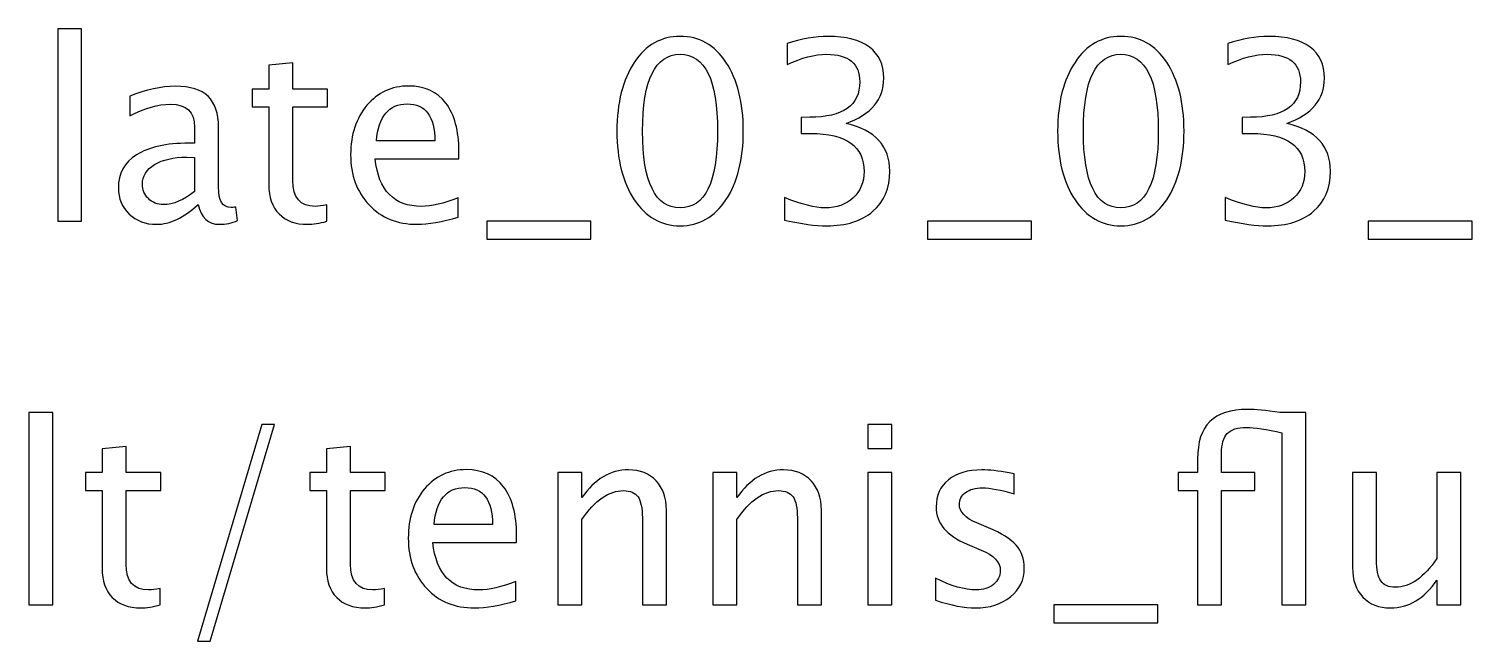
# Model space of a CAD drawing. Header units: centimetres. Extents: x -276 to 74, y -105 to 60.
# Drawn here: x -23.17 to -15.83, y 41.03 to 44.15 of the extents above; entities that cross this region are included whole.
import ezdxf

# ---------------------------------------------------------------- set-up
doc = ezdxf.new("R2010")
doc.units = ezdxf.units.CM
doc.header["$MEASUREMENT"] = 0
doc.layers.add('Layer 1', color=7, linetype='Continuous')

msp = doc.modelspace()

# ---------------------------------------------------------------- linework, layer by layer
at = {"layer": 'Layer 1'}
for points, knots in [([(-23.02028, 43.17044), (-23.02028, 43.17044), (-23.02028, 44.14961), (-23.02028, 44.14961), (-23.02028, 44.14961), (-23.02028, 44.14961), (-22.89836, 44.14961), (-22.89836, 44.14961), (-22.89836, 44.14961), (-22.89836, 44.14961), (-22.89836, 43.17044), (-22.89836, 43.17044), (-22.89836, 43.17044), (-22.89836, 43.17044), (-23.02028, 43.17044), (-23.02028, 43.17044)], [0, 0, 0, 0, 0.2, 0.2, 0.2, 0.2, 0.4, 0.4, 0.4, 0.4, 0.6, 0.6, 0.6, 0.6, 1, 1, 1, 1]), ([(-19.85502, 43.14758), (-19.95133, 43.14758), (-20.02901, 43.19182), (-20.08785, 43.28008), (-20.08785, 43.28008), (-20.14691, 43.36835), (-20.17633, 43.48477), (-20.17633, 43.62955), (-20.17633, 43.62955), (-20.17633, 43.77433), (-20.14691, 43.89074), (-20.08785, 43.97901), (-20.08785, 43.97901), (-20.02901, 44.06727), (-19.95133, 44.11151), (-19.85502, 44.11151), (-19.85502, 44.11151), (-19.75829, 44.11151), (-19.68061, 44.06748), (-19.62176, 43.97943), (-19.62176, 43.97943), (-19.56313, 43.89138), (-19.53371, 43.77475), (-19.53371, 43.62955), (-19.53371, 43.62955), (-19.53371, 43.48477), (-19.56313, 43.36835), (-19.62176, 43.28008), (-19.62176, 43.28008), (-19.68061, 43.19182), (-19.75829, 43.14758), (-19.85502, 43.14758)], [0, 0, 0, 0, 0.1111111, 0.1111111, 0.1111111, 0.1111111, 0.2222222, 0.2222222, 0.2222222, 0.2222222, 0.3333333, 0.3333333, 0.3333333, 0.3333333, 0.4444444, 0.4444444, 0.4444444, 0.4444444, 0.5555556, 0.5555556, 0.5555556, 0.5555556, 0.6666667, 0.6666667, 0.6666667, 0.6666667, 0.7777778, 0.7777778, 0.7777778, 0.7777778, 1, 1, 1, 1]), ([(-19.32374, 43.17679), (-19.32374, 43.17679), (-19.32374, 43.29109), (-19.32374, 43.29109), (-19.32374, 43.29109), (-19.23653, 43.25638), (-19.16816, 43.23902), (-19.118, 43.23902), (-19.118, 43.23902), (-19.05894, 43.23902), (-19.01132, 43.25595), (-18.9747, 43.29003), (-18.9747, 43.29003), (-18.93808, 43.32411), (-18.91988, 43.36856), (-18.91988, 43.42317), (-18.91988, 43.42317), (-18.91988, 43.55271), (-19.01005, 43.61748), (-19.19039, 43.61748), (-19.19039, 43.61748), (-19.19039, 43.61748), (-19.23865, 43.61748), (-19.23865, 43.61748), (-19.23865, 43.61748), (-19.23865, 43.61748), (-19.23865, 43.6994), (-19.23865, 43.6994), (-19.23865, 43.6994), (-19.23865, 43.6994), (-19.19589, 43.70003), (-19.19589, 43.70003), (-19.19589, 43.70003), (-19.02635, 43.70003), (-18.94147, 43.75972), (-18.94147, 43.87931), (-18.94147, 43.87931), (-18.94147, 43.97308), (-18.99777, 44.02007), (-19.11017, 44.02007), (-19.11017, 44.02007), (-19.17049, 44.02007), (-19.23738, 44.00271), (-19.31104, 43.968), (-19.31104, 43.968), (-19.31104, 43.968), (-19.31104, 44.07468), (-19.31104, 44.07468), (-19.31104, 44.07468), (-19.23886, 44.09923), (-19.16922, 44.11151), (-19.10234, 44.11151), (-19.10234, 44.11151), (-19.01132, 44.11151), (-18.94126, 44.09331), (-18.89257, 44.0569), (-18.89257, 44.0569), (-18.84389, 44.02071), (-18.81955, 43.968), (-18.81955, 43.899), (-18.81955, 43.899), (-18.81955, 43.79126), (-18.88326, 43.71442), (-19.0109, 43.6687), (-19.0109, 43.6687), (-18.86294, 43.6342), (-18.78907, 43.55313), (-18.78907, 43.42508), (-18.78907, 43.42508), (-18.78907, 43.33872), (-18.81764, 43.27077), (-18.87458, 43.22145), (-18.87458, 43.22145), (-18.93152, 43.17213), (-19.00984, 43.14758), (-19.10932, 43.14758), (-19.10932, 43.14758), (-19.16605, 43.14758), (-19.23738, 43.15732), (-19.32374, 43.17679)], [0, 0, 0, 0, 0.047619, 0.047619, 0.047619, 0.047619, 0.0952381, 0.0952381, 0.0952381, 0.0952381, 0.1428571, 0.1428571, 0.1428571, 0.1428571, 0.1904762, 0.1904762, 0.1904762, 0.1904762, 0.2380952, 0.2380952, 0.2380952, 0.2380952, 0.2857143, 0.2857143, 0.2857143, 0.2857143, 0.3333333, 0.3333333, 0.3333333, 0.3333333, 0.3809524, 0.3809524, 0.3809524, 0.3809524, 0.4285714, 0.4285714, 0.4285714, 0.4285714, 0.4761905, 0.4761905, 0.4761905, 0.4761905, 0.5238095, 0.5238095, 0.5238095, 0.5238095, 0.5714286, 0.5714286, 0.5714286, 0.5714286, 0.6190476, 0.6190476, 0.6190476, 0.6190476, 0.6666667, 0.6666667, 0.6666667, 0.6666667, 0.7142857, 0.7142857, 0.7142857, 0.7142857, 0.7619048, 0.7619048, 0.7619048, 0.7619048, 0.8095238, 0.8095238, 0.8095238, 0.8095238, 0.8571429, 0.8571429, 0.8571429, 0.8571429, 0.9047619, 0.9047619, 0.9047619, 0.9047619, 1, 1, 1, 1]), ([(-17.6139, 43.14758), (-17.71021, 43.14758), (-17.78789, 43.19182), (-17.84673, 43.28008), (-17.84673, 43.28008), (-17.90579, 43.36835), (-17.93521, 43.48477), (-17.93521, 43.62955), (-17.93521, 43.62955), (-17.93521, 43.77433), (-17.90579, 43.89074), (-17.84673, 43.97901), (-17.84673, 43.97901), (-17.78789, 44.06727), (-17.71021, 44.11151), (-17.6139, 44.11151), (-17.6139, 44.11151), (-17.51717, 44.11151), (-17.43949, 44.06748), (-17.38064, 43.97943), (-17.38064, 43.97943), (-17.32201, 43.89138), (-17.29259, 43.77475), (-17.29259, 43.62955), (-17.29259, 43.62955), (-17.29259, 43.48477), (-17.32201, 43.36835), (-17.38064, 43.28008), (-17.38064, 43.28008), (-17.43949, 43.19182), (-17.51717, 43.14758), (-17.6139, 43.14758)], [0, 0, 0, 0, 0.1111111, 0.1111111, 0.1111111, 0.1111111, 0.2222222, 0.2222222, 0.2222222, 0.2222222, 0.3333333, 0.3333333, 0.3333333, 0.3333333, 0.4444444, 0.4444444, 0.4444444, 0.4444444, 0.5555556, 0.5555556, 0.5555556, 0.5555556, 0.6666667, 0.6666667, 0.6666667, 0.6666667, 0.7777778, 0.7777778, 0.7777778, 0.7777778, 1, 1, 1, 1]), ([(-17.08262, 43.17679), (-17.08262, 43.17679), (-17.08262, 43.29109), (-17.08262, 43.29109), (-17.08262, 43.29109), (-16.99541, 43.25638), (-16.92704, 43.23902), (-16.87688, 43.23902), (-16.87688, 43.23902), (-16.81782, 43.23902), (-16.7702, 43.25595), (-16.73358, 43.29003), (-16.73358, 43.29003), (-16.69696, 43.32411), (-16.67876, 43.36856), (-16.67876, 43.42317), (-16.67876, 43.42317), (-16.67876, 43.55271), (-16.76893, 43.61748), (-16.94927, 43.61748), (-16.94927, 43.61748), (-16.94927, 43.61748), (-16.99753, 43.61748), (-16.99753, 43.61748), (-16.99753, 43.61748), (-16.99753, 43.61748), (-16.99753, 43.6994), (-16.99753, 43.6994), (-16.99753, 43.6994), (-16.99753, 43.6994), (-16.95477, 43.70003), (-16.95477, 43.70003), (-16.95477, 43.70003), (-16.78523, 43.70003), (-16.70035, 43.75972), (-16.70035, 43.87931), (-16.70035, 43.87931), (-16.70035, 43.97308), (-16.75665, 44.02007), (-16.86905, 44.02007), (-16.86905, 44.02007), (-16.92937, 44.02007), (-16.99626, 44.00271), (-17.06992, 43.968), (-17.06992, 43.968), (-17.06992, 43.968), (-17.06992, 44.07468), (-17.06992, 44.07468), (-17.06992, 44.07468), (-16.99774, 44.09923), (-16.9281, 44.11151), (-16.86122, 44.11151), (-16.86122, 44.11151), (-16.7702, 44.11151), (-16.70014, 44.09331), (-16.65145, 44.0569), (-16.65145, 44.0569), (-16.60277, 44.02071), (-16.57843, 43.968), (-16.57843, 43.899), (-16.57843, 43.899), (-16.57843, 43.79126), (-16.64214, 43.71442), (-16.76978, 43.6687), (-16.76978, 43.6687), (-16.62182, 43.6342), (-16.54795, 43.55313), (-16.54795, 43.42508), (-16.54795, 43.42508), (-16.54795, 43.33872), (-16.57652, 43.27077), (-16.63346, 43.22145), (-16.63346, 43.22145), (-16.6904, 43.17213), (-16.76872, 43.14758), (-16.8682, 43.14758), (-16.8682, 43.14758), (-16.92493, 43.14758), (-16.99626, 43.15732), (-17.08262, 43.17679)], [0, 0, 0, 0, 0.047619, 0.047619, 0.047619, 0.047619, 0.0952381, 0.0952381, 0.0952381, 0.0952381, 0.1428571, 0.1428571, 0.1428571, 0.1428571, 0.1904762, 0.1904762, 0.1904762, 0.1904762, 0.2380952, 0.2380952, 0.2380952, 0.2380952, 0.2857143, 0.2857143, 0.2857143, 0.2857143, 0.3333333, 0.3333333, 0.3333333, 0.3333333, 0.3809524, 0.3809524, 0.3809524, 0.3809524, 0.4285714, 0.4285714, 0.4285714, 0.4285714, 0.4761905, 0.4761905, 0.4761905, 0.4761905, 0.5238095, 0.5238095, 0.5238095, 0.5238095, 0.5714286, 0.5714286, 0.5714286, 0.5714286, 0.6190476, 0.6190476, 0.6190476, 0.6190476, 0.6666667, 0.6666667, 0.6666667, 0.6666667, 0.7142857, 0.7142857, 0.7142857, 0.7142857, 0.7619048, 0.7619048, 0.7619048, 0.7619048, 0.8095238, 0.8095238, 0.8095238, 0.8095238, 0.8571429, 0.8571429, 0.8571429, 0.8571429, 0.9047619, 0.9047619, 0.9047619, 0.9047619, 1, 1, 1, 1]), ([(-21.65101, 43.17065), (-21.68869, 43.16028), (-21.72149, 43.1552), (-21.74922, 43.1552), (-21.74922, 43.1552), (-21.81145, 43.1552), (-21.85992, 43.17298), (-21.89464, 43.20854), (-21.89464, 43.20854), (-21.92956, 43.2441), (-21.94692, 43.29342), (-21.94692, 43.35671), (-21.94692, 43.35671), (-21.94692, 43.35671), (-21.94692, 43.7521), (-21.94692, 43.7521), (-21.94692, 43.7521), (-21.94692, 43.7521), (-22.03116, 43.7521), (-22.03116, 43.7521), (-22.03116, 43.7521), (-22.03116, 43.7521), (-22.03116, 43.84354), (-22.03116, 43.84354), (-22.03116, 43.84354), (-22.03116, 43.84354), (-21.94692, 43.84354), (-21.94692, 43.84354), (-21.94692, 43.84354), (-21.94692, 43.84354), (-21.94692, 43.96525), (-21.94692, 43.96525), (-21.94692, 43.96525), (-21.94692, 43.96525), (-21.825, 43.97689), (-21.825, 43.97689), (-21.825, 43.97689), (-21.825, 43.97689), (-21.825, 43.84354), (-21.825, 43.84354), (-21.825, 43.84354), (-21.825, 43.84354), (-21.64847, 43.84354), (-21.64847, 43.84354), (-21.64847, 43.84354), (-21.64847, 43.84354), (-21.64847, 43.7521), (-21.64847, 43.7521), (-21.64847, 43.7521), (-21.64847, 43.7521), (-21.825, 43.7521), (-21.825, 43.7521), (-21.825, 43.7521), (-21.825, 43.7521), (-21.825, 43.37872), (-21.825, 43.37872), (-21.825, 43.37872), (-21.825, 43.29067), (-21.78669, 43.24664), (-21.71028, 43.24664), (-21.71028, 43.24664), (-21.69398, 43.24664), (-21.67429, 43.24939), (-21.65101, 43.25468), (-21.65101, 43.25468), (-21.65101, 43.25468), (-21.65101, 43.17065), (-21.65101, 43.17065)], [0, 0, 0, 0, 0.0555556, 0.0555556, 0.0555556, 0.0555556, 0.1111111, 0.1111111, 0.1111111, 0.1111111, 0.1666667, 0.1666667, 0.1666667, 0.1666667, 0.2222222, 0.2222222, 0.2222222, 0.2222222, 0.2777778, 0.2777778, 0.2777778, 0.2777778, 0.3333333, 0.3333333, 0.3333333, 0.3333333, 0.3888889, 0.3888889, 0.3888889, 0.3888889, 0.4444444, 0.4444444, 0.4444444, 0.4444444, 0.5, 0.5, 0.5, 0.5, 0.5555556, 0.5555556, 0.5555556, 0.5555556, 0.6111111, 0.6111111, 0.6111111, 0.6111111, 0.6666667, 0.6666667, 0.6666667, 0.6666667, 0.7222222, 0.7222222, 0.7222222, 0.7222222, 0.7777778, 0.7777778, 0.7777778, 0.7777778, 0.8333333, 0.8333333, 0.8333333, 0.8333333, 0.8888889, 0.8888889, 0.8888889, 0.8888889, 1, 1, 1, 1]), ([(-19.85523, 43.23902), (-19.72802, 43.23902), (-19.66452, 43.3692), (-19.66452, 43.62955), (-19.66452, 43.62955), (-19.66452, 43.8899), (-19.72802, 44.02007), (-19.85523, 44.02007), (-19.85523, 44.02007), (-19.98202, 44.02007), (-20.04552, 43.8899), (-20.04552, 43.62955), (-20.04552, 43.62955), (-20.04552, 43.3692), (-19.98202, 43.23902), (-19.85523, 43.23902)], [0, 0, 0, 0, 0.2, 0.2, 0.2, 0.2, 0.4, 0.4, 0.4, 0.4, 0.6, 0.6, 0.6, 0.6, 1, 1, 1, 1]), ([(-17.61411, 43.23902), (-17.4869, 43.23902), (-17.4234, 43.3692), (-17.4234, 43.62955), (-17.4234, 43.62955), (-17.4234, 43.8899), (-17.4869, 44.02007), (-17.61411, 44.02007), (-17.61411, 44.02007), (-17.7409, 44.02007), (-17.8044, 43.8899), (-17.8044, 43.62955), (-17.8044, 43.62955), (-17.8044, 43.3692), (-17.7409, 43.23902), (-17.61411, 43.23902)], [0, 0, 0, 0, 0.2, 0.2, 0.2, 0.2, 0.4, 0.4, 0.4, 0.4, 0.6, 0.6, 0.6, 0.6, 1, 1, 1, 1]), ([(-22.30633, 43.25617), (-22.37956, 43.18886), (-22.45005, 43.1552), (-22.51778, 43.1552), (-22.51778, 43.1552), (-22.57345, 43.1552), (-22.61981, 43.17256), (-22.65642, 43.20748), (-22.65642, 43.20748), (-22.69325, 43.24241), (-22.71167, 43.28643), (-22.71167, 43.33956), (-22.71167, 43.33956), (-22.71167, 43.41301), (-22.68077, 43.46953), (-22.61896, 43.5089), (-22.61896, 43.5089), (-22.55715, 43.54827), (-22.46846, 43.56795), (-22.35289, 43.56795), (-22.35289, 43.56795), (-22.35289, 43.56795), (-22.32432, 43.56795), (-22.32432, 43.56795), (-22.32432, 43.56795), (-22.32432, 43.56795), (-22.32432, 43.64902), (-22.32432, 43.64902), (-22.32432, 43.64902), (-22.32432, 43.72712), (-22.36496, 43.76607), (-22.44645, 43.76607), (-22.44645, 43.76607), (-22.50953, 43.76607), (-22.57853, 43.74617), (-22.65325, 43.70638), (-22.65325, 43.70638), (-22.65325, 43.70638), (-22.65325, 43.80671), (-22.65325, 43.80671), (-22.65325, 43.80671), (-22.57112, 43.84058), (-22.49365, 43.85751), (-22.42105, 43.85751), (-22.42105, 43.85751), (-22.34633, 43.85751), (-22.29109, 43.84058), (-22.25574, 43.8065), (-22.25574, 43.8065), (-22.22018, 43.77242), (-22.2024, 43.71993), (-22.2024, 43.64902), (-22.2024, 43.64902), (-22.2024, 43.64902), (-22.2024, 43.34485), (-22.2024, 43.34485), (-22.2024, 43.34485), (-22.2024, 43.27522), (-22.18102, 43.24029), (-22.13805, 43.24029), (-22.13805, 43.24029), (-22.13276, 43.24029), (-22.12493, 43.24114), (-22.11456, 43.24283), (-22.11456, 43.24283), (-22.11456, 43.24283), (-22.10588, 43.1751), (-22.10588, 43.1751), (-22.10588, 43.1751), (-22.13361, 43.16176), (-22.16409, 43.1552), (-22.19753, 43.1552), (-22.19753, 43.1552), (-22.25447, 43.1552), (-22.29066, 43.18886), (-22.30633, 43.25617)], [0, 0, 0, 0, 0.05, 0.05, 0.05, 0.05, 0.1, 0.1, 0.1, 0.1, 0.15, 0.15, 0.15, 0.15, 0.2, 0.2, 0.2, 0.2, 0.25, 0.25, 0.25, 0.25, 0.3, 0.3, 0.3, 0.3, 0.35, 0.35, 0.35, 0.35, 0.4, 0.4, 0.4, 0.4, 0.45, 0.45, 0.45, 0.45, 0.5, 0.5, 0.5, 0.5, 0.55, 0.55, 0.55, 0.55, 0.6, 0.6, 0.6, 0.6, 0.65, 0.65, 0.65, 0.65, 0.7, 0.7, 0.7, 0.7, 0.75, 0.75, 0.75, 0.75, 0.8, 0.8, 0.8, 0.8, 0.85, 0.85, 0.85, 0.85, 0.9, 0.9, 0.9, 0.9, 1, 1, 1, 1]), ([(-20.98299, 43.19203), (-21.0649, 43.16748), (-21.13497, 43.1552), (-21.19339, 43.1552), (-21.19339, 43.1552), (-21.29308, 43.1552), (-21.37415, 43.18822), (-21.43659, 43.25405), (-21.43659, 43.25405), (-21.49903, 43.31988), (-21.53036, 43.40518), (-21.53036, 43.51017), (-21.53036, 43.51017), (-21.53036, 43.61198), (-21.50284, 43.69559), (-21.4476, 43.76099), (-21.4476, 43.76099), (-21.39235, 43.82618), (-21.32166, 43.85878), (-21.23551, 43.85878), (-21.23551, 43.85878), (-21.15402, 43.85878), (-21.09094, 43.82978), (-21.04649, 43.77179), (-21.04649, 43.77179), (-21.00204, 43.71379), (-20.97981, 43.63166), (-20.97981, 43.52519), (-20.97981, 43.52519), (-20.97981, 43.52519), (-20.98045, 43.48794), (-20.98045, 43.48794), (-20.98045, 43.48794), (-20.98045, 43.48794), (-21.4059, 43.48794), (-21.4059, 43.48794), (-21.4059, 43.48794), (-21.38812, 43.32707), (-21.30959, 43.24664), (-21.17053, 43.24664), (-21.17053, 43.24664), (-21.11951, 43.24664), (-21.05707, 43.26103), (-20.98299, 43.28982), (-20.98299, 43.28982), (-20.98299, 43.28982), (-20.98299, 43.19203), (-20.98299, 43.19203)], [0, 0, 0, 0, 0.0769231, 0.0769231, 0.0769231, 0.0769231, 0.1538462, 0.1538462, 0.1538462, 0.1538462, 0.2307692, 0.2307692, 0.2307692, 0.2307692, 0.3076923, 0.3076923, 0.3076923, 0.3076923, 0.3846154, 0.3846154, 0.3846154, 0.3846154, 0.4615385, 0.4615385, 0.4615385, 0.4615385, 0.5384615, 0.5384615, 0.5384615, 0.5384615, 0.6153846, 0.6153846, 0.6153846, 0.6153846, 0.6923077, 0.6923077, 0.6923077, 0.6923077, 0.7692308, 0.7692308, 0.7692308, 0.7692308, 0.8461538, 0.8461538, 0.8461538, 0.8461538, 1, 1, 1, 1]), ([(-21.39955, 43.57938), (-21.39955, 43.57938), (-21.10237, 43.57938), (-21.10237, 43.57938), (-21.10237, 43.57938), (-21.10237, 43.70469), (-21.14915, 43.76734), (-21.24249, 43.76734), (-21.24249, 43.76734), (-21.33647, 43.76734), (-21.38875, 43.70469), (-21.39955, 43.57938)], [0, 0, 0, 0, 0.25, 0.25, 0.25, 0.25, 0.5, 0.5, 0.5, 0.5, 1, 1, 1, 1]), ([(-22.32432, 43.32263), (-22.32432, 43.32263), (-22.32432, 43.49556), (-22.32432, 43.49556), (-22.32432, 43.49556), (-22.32432, 43.49556), (-22.36348, 43.49683), (-22.36348, 43.49683), (-22.36348, 43.49683), (-22.43121, 43.49683), (-22.48582, 43.48434), (-22.52752, 43.45937), (-22.52752, 43.45937), (-22.56901, 43.43418), (-22.58975, 43.40095), (-22.58975, 43.35946), (-22.58975, 43.35946), (-22.58975, 43.33046), (-22.57938, 43.30591), (-22.55885, 43.2858), (-22.55885, 43.2858), (-22.5381, 43.26569), (-22.51291, 43.25553), (-22.48307, 43.25553), (-22.48307, 43.25553), (-22.43227, 43.25553), (-22.37935, 43.27797), (-22.32432, 43.32263)], [0, 0, 0, 0, 0.125, 0.125, 0.125, 0.125, 0.25, 0.25, 0.25, 0.25, 0.375, 0.375, 0.375, 0.375, 0.5, 0.5, 0.5, 0.5, 0.625, 0.625, 0.625, 0.625, 0.75, 0.75, 0.75, 0.75, 1, 1, 1, 1]), ([(-20.838, 43.079), (-20.838, 43.079), (-20.838, 43.17044), (-20.838, 43.17044), (-20.838, 43.17044), (-20.838, 43.17044), (-20.30968, 43.17044), (-20.30968, 43.17044), (-20.30968, 43.17044), (-20.30968, 43.17044), (-20.30968, 43.079), (-20.30968, 43.079), (-20.30968, 43.079), (-20.30968, 43.079), (-20.838, 43.079), (-20.838, 43.079)], [0, 0, 0, 0, 0.2, 0.2, 0.2, 0.2, 0.4, 0.4, 0.4, 0.4, 0.6, 0.6, 0.6, 0.6, 1, 1, 1, 1]), ([(-18.59688, 43.079), (-18.59688, 43.079), (-18.59688, 43.17044), (-18.59688, 43.17044), (-18.59688, 43.17044), (-18.59688, 43.17044), (-18.06856, 43.17044), (-18.06856, 43.17044), (-18.06856, 43.17044), (-18.06856, 43.17044), (-18.06856, 43.079), (-18.06856, 43.079), (-18.06856, 43.079), (-18.06856, 43.079), (-18.59688, 43.079), (-18.59688, 43.079)], [0, 0, 0, 0, 0.2, 0.2, 0.2, 0.2, 0.4, 0.4, 0.4, 0.4, 0.6, 0.6, 0.6, 0.6, 1, 1, 1, 1]), ([(-16.35576, 43.079), (-16.35576, 43.079), (-16.35576, 43.17044), (-16.35576, 43.17044), (-16.35576, 43.17044), (-16.35576, 43.17044), (-15.82744, 43.17044), (-15.82744, 43.17044), (-15.82744, 43.17044), (-15.82744, 43.17044), (-15.82744, 43.079), (-15.82744, 43.079), (-15.82744, 43.079), (-15.82744, 43.079), (-16.35576, 43.079), (-16.35576, 43.079)], [0, 0, 0, 0, 0.2, 0.2, 0.2, 0.2, 0.4, 0.4, 0.4, 0.4, 0.6, 0.6, 0.6, 0.6, 1, 1, 1, 1]), ([(-17.22359, 41.21887), (-17.22359, 41.21887), (-17.22359, 41.80053), (-17.22359, 41.80053), (-17.22359, 41.80053), (-17.22359, 41.80053), (-17.32286, 41.80053), (-17.32286, 41.80053), (-17.32286, 41.80053), (-17.32286, 41.80053), (-17.32286, 41.89197), (-17.32286, 41.89197), (-17.32286, 41.89197), (-17.32286, 41.89197), (-17.22359, 41.89197), (-17.22359, 41.89197), (-17.22359, 41.89197), (-17.22359, 41.89197), (-17.22359, 41.96076), (-17.22359, 41.96076), (-17.22359, 41.96076), (-17.22359, 42.04776), (-17.20285, 42.11147), (-17.16157, 42.15211), (-17.16157, 42.15211), (-17.1203, 42.19296), (-17.05574, 42.21328), (-16.96811, 42.21328), (-16.96811, 42.21328), (-16.93022, 42.21328), (-16.87603, 42.2082), (-16.80576, 42.19804), (-16.80576, 42.19804), (-16.80576, 42.19804), (-16.67241, 42.19804), (-16.67241, 42.19804), (-16.67241, 42.19804), (-16.67241, 42.19804), (-16.67241, 41.21887), (-16.67241, 41.21887), (-16.67241, 41.21887), (-16.67241, 41.21887), (-16.79433, 41.21887), (-16.79433, 41.21887), (-16.79433, 41.21887), (-16.79433, 41.21887), (-16.79433, 42.0939), (-16.79433, 42.0939), (-16.79433, 42.0939), (-16.87328, 42.11253), (-16.93361, 42.12184), (-16.97509, 42.12184), (-16.97509, 42.12184), (-17.02039, 42.12184), (-17.05277, 42.11168), (-17.07246, 42.09136), (-17.07246, 42.09136), (-17.09193, 42.07104), (-17.10167, 42.03717), (-17.10167, 41.98955), (-17.10167, 41.98955), (-17.10167, 41.98955), (-17.10167, 41.89197), (-17.10167, 41.89197), (-17.10167, 41.89197), (-17.10167, 41.89197), (-16.93276, 41.89197), (-16.93276, 41.89197), (-16.93276, 41.89197), (-16.93276, 41.89197), (-16.93276, 41.80053), (-16.93276, 41.80053), (-16.93276, 41.80053), (-16.93276, 41.80053), (-17.10167, 41.80053), (-17.10167, 41.80053), (-17.10167, 41.80053), (-17.10167, 41.80053), (-17.10167, 41.21887), (-17.10167, 41.21887), (-17.10167, 41.21887), (-17.10167, 41.21887), (-17.22359, 41.21887), (-17.22359, 41.21887)], [0, 0, 0, 0, 0.0454545, 0.0454545, 0.0454545, 0.0454545, 0.0909091, 0.0909091, 0.0909091, 0.0909091, 0.1363636, 0.1363636, 0.1363636, 0.1363636, 0.1818182, 0.1818182, 0.1818182, 0.1818182, 0.2272727, 0.2272727, 0.2272727, 0.2272727, 0.2727273, 0.2727273, 0.2727273, 0.2727273, 0.3181818, 0.3181818, 0.3181818, 0.3181818, 0.3636364, 0.3636364, 0.3636364, 0.3636364, 0.4090909, 0.4090909, 0.4090909, 0.4090909, 0.4545455, 0.4545455, 0.4545455, 0.4545455, 0.5, 0.5, 0.5, 0.5, 0.5454545, 0.5454545, 0.5454545, 0.5454545, 0.5909091, 0.5909091, 0.5909091, 0.5909091, 0.6363636, 0.6363636, 0.6363636, 0.6363636, 0.6818182, 0.6818182, 0.6818182, 0.6818182, 0.7272727, 0.7272727, 0.7272727, 0.7272727, 0.7727273, 0.7727273, 0.7727273, 0.7727273, 0.8181818, 0.8181818, 0.8181818, 0.8181818, 0.8636364, 0.8636364, 0.8636364, 0.8636364, 0.9090909, 0.9090909, 0.9090909, 0.9090909, 1, 1, 1, 1]), ([(-23.16677, 41.21887), (-23.16677, 41.21887), (-23.16677, 42.19804), (-23.16677, 42.19804), (-23.16677, 42.19804), (-23.16677, 42.19804), (-23.04485, 42.19804), (-23.04485, 42.19804), (-23.04485, 42.19804), (-23.04485, 42.19804), (-23.04485, 41.21887), (-23.04485, 41.21887), (-23.04485, 41.21887), (-23.04485, 41.21887), (-23.16677, 41.21887), (-23.16677, 41.21887)], [0, 0, 0, 0, 0.2, 0.2, 0.2, 0.2, 0.4, 0.4, 0.4, 0.4, 0.6, 0.6, 0.6, 0.6, 1, 1, 1, 1]), ([(-22.30952, 41.03472), (-22.30952, 41.03472), (-21.98292, 42.13708), (-21.98292, 42.13708), (-21.98292, 42.13708), (-21.98292, 42.13708), (-21.91836, 42.13708), (-21.91836, 42.13708), (-21.91836, 42.13708), (-21.91836, 42.13708), (-22.24496, 41.03472), (-22.24496, 41.03472), (-22.24496, 41.03472), (-22.24496, 41.03472), (-22.30952, 41.03472), (-22.30952, 41.03472)], [0, 0, 0, 0, 0.2, 0.2, 0.2, 0.2, 0.4, 0.4, 0.4, 0.4, 0.6, 0.6, 0.6, 0.6, 1, 1, 1, 1]), ([(-18.89978, 42.01516), (-18.89978, 42.01516), (-18.89978, 42.13708), (-18.89978, 42.13708), (-18.89978, 42.13708), (-18.89978, 42.13708), (-18.77786, 42.13708), (-18.77786, 42.13708), (-18.77786, 42.13708), (-18.77786, 42.13708), (-18.77786, 42.01516), (-18.77786, 42.01516), (-18.77786, 42.01516), (-18.77786, 42.01516), (-18.89978, 42.01516), (-18.89978, 42.01516)], [0, 0, 0, 0, 0.2, 0.2, 0.2, 0.2, 0.4, 0.4, 0.4, 0.4, 0.6, 0.6, 0.6, 0.6, 1, 1, 1, 1]), ([(-22.49875, 41.21908), (-22.53643, 41.20871), (-22.56923, 41.20363), (-22.59696, 41.20363), (-22.59696, 41.20363), (-22.65919, 41.20363), (-22.70766, 41.22141), (-22.74238, 41.25697), (-22.74238, 41.25697), (-22.7773, 41.29253), (-22.79466, 41.34185), (-22.79466, 41.40514), (-22.79466, 41.40514), (-22.79466, 41.40514), (-22.79466, 41.80053), (-22.79466, 41.80053), (-22.79466, 41.80053), (-22.79466, 41.80053), (-22.8789, 41.80053), (-22.8789, 41.80053), (-22.8789, 41.80053), (-22.8789, 41.80053), (-22.8789, 41.89197), (-22.8789, 41.89197), (-22.8789, 41.89197), (-22.8789, 41.89197), (-22.79466, 41.89197), (-22.79466, 41.89197), (-22.79466, 41.89197), (-22.79466, 41.89197), (-22.79466, 42.01368), (-22.79466, 42.01368), (-22.79466, 42.01368), (-22.79466, 42.01368), (-22.67274, 42.02532), (-22.67274, 42.02532), (-22.67274, 42.02532), (-22.67274, 42.02532), (-22.67274, 41.89197), (-22.67274, 41.89197), (-22.67274, 41.89197), (-22.67274, 41.89197), (-22.49621, 41.89197), (-22.49621, 41.89197), (-22.49621, 41.89197), (-22.49621, 41.89197), (-22.49621, 41.80053), (-22.49621, 41.80053), (-22.49621, 41.80053), (-22.49621, 41.80053), (-22.67274, 41.80053), (-22.67274, 41.80053), (-22.67274, 41.80053), (-22.67274, 41.80053), (-22.67274, 41.42715), (-22.67274, 41.42715), (-22.67274, 41.42715), (-22.67274, 41.3391), (-22.63443, 41.29507), (-22.55802, 41.29507), (-22.55802, 41.29507), (-22.54172, 41.29507), (-22.52203, 41.29782), (-22.49875, 41.30311), (-22.49875, 41.30311), (-22.49875, 41.30311), (-22.49875, 41.21908), (-22.49875, 41.21908)], [0, 0, 0, 0, 0.0555556, 0.0555556, 0.0555556, 0.0555556, 0.1111111, 0.1111111, 0.1111111, 0.1111111, 0.1666667, 0.1666667, 0.1666667, 0.1666667, 0.2222222, 0.2222222, 0.2222222, 0.2222222, 0.2777778, 0.2777778, 0.2777778, 0.2777778, 0.3333333, 0.3333333, 0.3333333, 0.3333333, 0.3888889, 0.3888889, 0.3888889, 0.3888889, 0.4444444, 0.4444444, 0.4444444, 0.4444444, 0.5, 0.5, 0.5, 0.5, 0.5555556, 0.5555556, 0.5555556, 0.5555556, 0.6111111, 0.6111111, 0.6111111, 0.6111111, 0.6666667, 0.6666667, 0.6666667, 0.6666667, 0.7222222, 0.7222222, 0.7222222, 0.7222222, 0.7777778, 0.7777778, 0.7777778, 0.7777778, 0.8333333, 0.8333333, 0.8333333, 0.8333333, 0.8888889, 0.8888889, 0.8888889, 0.8888889, 1, 1, 1, 1]), ([(-21.35787, 41.21908), (-21.39555, 41.20871), (-21.42835, 41.20363), (-21.45608, 41.20363), (-21.45608, 41.20363), (-21.51831, 41.20363), (-21.56678, 41.22141), (-21.6015, 41.25697), (-21.6015, 41.25697), (-21.63642, 41.29253), (-21.65378, 41.34185), (-21.65378, 41.40514), (-21.65378, 41.40514), (-21.65378, 41.40514), (-21.65378, 41.80053), (-21.65378, 41.80053), (-21.65378, 41.80053), (-21.65378, 41.80053), (-21.73802, 41.80053), (-21.73802, 41.80053), (-21.73802, 41.80053), (-21.73802, 41.80053), (-21.73802, 41.89197), (-21.73802, 41.89197), (-21.73802, 41.89197), (-21.73802, 41.89197), (-21.65378, 41.89197), (-21.65378, 41.89197), (-21.65378, 41.89197), (-21.65378, 41.89197), (-21.65378, 42.01368), (-21.65378, 42.01368), (-21.65378, 42.01368), (-21.65378, 42.01368), (-21.53186, 42.02532), (-21.53186, 42.02532), (-21.53186, 42.02532), (-21.53186, 42.02532), (-21.53186, 41.89197), (-21.53186, 41.89197), (-21.53186, 41.89197), (-21.53186, 41.89197), (-21.35533, 41.89197), (-21.35533, 41.89197), (-21.35533, 41.89197), (-21.35533, 41.89197), (-21.35533, 41.80053), (-21.35533, 41.80053), (-21.35533, 41.80053), (-21.35533, 41.80053), (-21.53186, 41.80053), (-21.53186, 41.80053), (-21.53186, 41.80053), (-21.53186, 41.80053), (-21.53186, 41.42715), (-21.53186, 41.42715), (-21.53186, 41.42715), (-21.53186, 41.3391), (-21.49355, 41.29507), (-21.41714, 41.29507), (-21.41714, 41.29507), (-21.40084, 41.29507), (-21.38115, 41.29782), (-21.35787, 41.30311), (-21.35787, 41.30311), (-21.35787, 41.30311), (-21.35787, 41.21908), (-21.35787, 41.21908)], [0, 0, 0, 0, 0.0555556, 0.0555556, 0.0555556, 0.0555556, 0.1111111, 0.1111111, 0.1111111, 0.1111111, 0.1666667, 0.1666667, 0.1666667, 0.1666667, 0.2222222, 0.2222222, 0.2222222, 0.2222222, 0.2777778, 0.2777778, 0.2777778, 0.2777778, 0.3333333, 0.3333333, 0.3333333, 0.3333333, 0.3888889, 0.3888889, 0.3888889, 0.3888889, 0.4444444, 0.4444444, 0.4444444, 0.4444444, 0.5, 0.5, 0.5, 0.5, 0.5555556, 0.5555556, 0.5555556, 0.5555556, 0.6111111, 0.6111111, 0.6111111, 0.6111111, 0.6666667, 0.6666667, 0.6666667, 0.6666667, 0.7222222, 0.7222222, 0.7222222, 0.7222222, 0.7777778, 0.7777778, 0.7777778, 0.7777778, 0.8333333, 0.8333333, 0.8333333, 0.8333333, 0.8888889, 0.8888889, 0.8888889, 0.8888889, 1, 1, 1, 1]), ([(-20.68985, 41.24046), (-20.77176, 41.21591), (-20.84183, 41.20363), (-20.90025, 41.20363), (-20.90025, 41.20363), (-20.99994, 41.20363), (-21.08101, 41.23665), (-21.14345, 41.30248), (-21.14345, 41.30248), (-21.20589, 41.36831), (-21.23722, 41.45361), (-21.23722, 41.5586), (-21.23722, 41.5586), (-21.23722, 41.66041), (-21.2097, 41.74402), (-21.15446, 41.80942), (-21.15446, 41.80942), (-21.09921, 41.87461), (-21.02852, 41.90721), (-20.94237, 41.90721), (-20.94237, 41.90721), (-20.86088, 41.90721), (-20.7978, 41.87821), (-20.75335, 41.82022), (-20.75335, 41.82022), (-20.7089, 41.76222), (-20.68667, 41.68009), (-20.68667, 41.57362), (-20.68667, 41.57362), (-20.68667, 41.57362), (-20.68731, 41.53637), (-20.68731, 41.53637), (-20.68731, 41.53637), (-20.68731, 41.53637), (-21.11276, 41.53637), (-21.11276, 41.53637), (-21.11276, 41.53637), (-21.09498, 41.3755), (-21.01645, 41.29507), (-20.87739, 41.29507), (-20.87739, 41.29507), (-20.82637, 41.29507), (-20.76393, 41.30946), (-20.68985, 41.33825), (-20.68985, 41.33825), (-20.68985, 41.33825), (-20.68985, 41.24046), (-20.68985, 41.24046)], [0, 0, 0, 0, 0.0769231, 0.0769231, 0.0769231, 0.0769231, 0.1538462, 0.1538462, 0.1538462, 0.1538462, 0.2307692, 0.2307692, 0.2307692, 0.2307692, 0.3076923, 0.3076923, 0.3076923, 0.3076923, 0.3846154, 0.3846154, 0.3846154, 0.3846154, 0.4615385, 0.4615385, 0.4615385, 0.4615385, 0.5384615, 0.5384615, 0.5384615, 0.5384615, 0.6153846, 0.6153846, 0.6153846, 0.6153846, 0.6923077, 0.6923077, 0.6923077, 0.6923077, 0.7692308, 0.7692308, 0.7692308, 0.7692308, 0.8461538, 0.8461538, 0.8461538, 0.8461538, 1, 1, 1, 1]), ([(-20.47628, 41.21887), (-20.47628, 41.21887), (-20.47628, 41.89197), (-20.47628, 41.89197), (-20.47628, 41.89197), (-20.47628, 41.89197), (-20.35436, 41.89197), (-20.35436, 41.89197), (-20.35436, 41.89197), (-20.35436, 41.89197), (-20.35436, 41.76476), (-20.35436, 41.76476), (-20.35436, 41.76476), (-20.2898, 41.85895), (-20.21064, 41.90594), (-20.11708, 41.90594), (-20.11708, 41.90594), (-20.05824, 41.90594), (-20.01146, 41.88753), (-19.97696, 41.85048), (-19.97696, 41.85048), (-19.94246, 41.81365), (-19.9251, 41.76391), (-19.9251, 41.70168), (-19.9251, 41.70168), (-19.9251, 41.70168), (-19.9251, 41.21887), (-19.9251, 41.21887), (-19.9251, 41.21887), (-19.9251, 41.21887), (-20.04702, 41.21887), (-20.04702, 41.21887), (-20.04702, 41.21887), (-20.04702, 41.21887), (-20.04702, 41.66189), (-20.04702, 41.66189), (-20.04702, 41.66189), (-20.04702, 41.71184), (-20.05443, 41.7474), (-20.06903, 41.76857), (-20.06903, 41.76857), (-20.08385, 41.78995), (-20.10819, 41.80053), (-20.14227, 41.80053), (-20.14227, 41.80053), (-20.2172, 41.80053), (-20.2879, 41.75164), (-20.35436, 41.65385), (-20.35436, 41.65385), (-20.35436, 41.65385), (-20.35436, 41.21887), (-20.35436, 41.21887), (-20.35436, 41.21887), (-20.35436, 41.21887), (-20.47628, 41.21887), (-20.47628, 41.21887)], [0, 0, 0, 0, 0.0666667, 0.0666667, 0.0666667, 0.0666667, 0.1333333, 0.1333333, 0.1333333, 0.1333333, 0.2, 0.2, 0.2, 0.2, 0.2666667, 0.2666667, 0.2666667, 0.2666667, 0.3333333, 0.3333333, 0.3333333, 0.3333333, 0.4, 0.4, 0.4, 0.4, 0.4666667, 0.4666667, 0.4666667, 0.4666667, 0.5333333, 0.5333333, 0.5333333, 0.5333333, 0.6, 0.6, 0.6, 0.6, 0.6666667, 0.6666667, 0.6666667, 0.6666667, 0.7333333, 0.7333333, 0.7333333, 0.7333333, 0.8, 0.8, 0.8, 0.8, 0.8666667, 0.8666667, 0.8666667, 0.8666667, 1, 1, 1, 1]), ([(-19.68803, 41.21887), (-19.68803, 41.21887), (-19.68803, 41.89197), (-19.68803, 41.89197), (-19.68803, 41.89197), (-19.68803, 41.89197), (-19.56611, 41.89197), (-19.56611, 41.89197), (-19.56611, 41.89197), (-19.56611, 41.89197), (-19.56611, 41.76476), (-19.56611, 41.76476), (-19.56611, 41.76476), (-19.50155, 41.85895), (-19.42239, 41.90594), (-19.32883, 41.90594), (-19.32883, 41.90594), (-19.26999, 41.90594), (-19.22321, 41.88753), (-19.18871, 41.85048), (-19.18871, 41.85048), (-19.15421, 41.81365), (-19.13685, 41.76391), (-19.13685, 41.70168), (-19.13685, 41.70168), (-19.13685, 41.70168), (-19.13685, 41.21887), (-19.13685, 41.21887), (-19.13685, 41.21887), (-19.13685, 41.21887), (-19.25877, 41.21887), (-19.25877, 41.21887), (-19.25877, 41.21887), (-19.25877, 41.21887), (-19.25877, 41.66189), (-19.25877, 41.66189), (-19.25877, 41.66189), (-19.25877, 41.71184), (-19.26618, 41.7474), (-19.28078, 41.76857), (-19.28078, 41.76857), (-19.2956, 41.78995), (-19.31994, 41.80053), (-19.35402, 41.80053), (-19.35402, 41.80053), (-19.42895, 41.80053), (-19.49965, 41.75164), (-19.56611, 41.65385), (-19.56611, 41.65385), (-19.56611, 41.65385), (-19.56611, 41.21887), (-19.56611, 41.21887), (-19.56611, 41.21887), (-19.56611, 41.21887), (-19.68803, 41.21887), (-19.68803, 41.21887)], [0, 0, 0, 0, 0.0666667, 0.0666667, 0.0666667, 0.0666667, 0.1333333, 0.1333333, 0.1333333, 0.1333333, 0.2, 0.2, 0.2, 0.2, 0.2666667, 0.2666667, 0.2666667, 0.2666667, 0.3333333, 0.3333333, 0.3333333, 0.3333333, 0.4, 0.4, 0.4, 0.4, 0.4666667, 0.4666667, 0.4666667, 0.4666667, 0.5333333, 0.5333333, 0.5333333, 0.5333333, 0.6, 0.6, 0.6, 0.6, 0.6666667, 0.6666667, 0.6666667, 0.6666667, 0.7333333, 0.7333333, 0.7333333, 0.7333333, 0.8, 0.8, 0.8, 0.8, 0.8666667, 0.8666667, 0.8666667, 0.8666667, 1, 1, 1, 1]), ([(-18.89978, 41.21887), (-18.89978, 41.21887), (-18.89978, 41.89197), (-18.89978, 41.89197), (-18.89978, 41.89197), (-18.89978, 41.89197), (-18.77786, 41.89197), (-18.77786, 41.89197), (-18.77786, 41.89197), (-18.77786, 41.89197), (-18.77786, 41.21887), (-18.77786, 41.21887), (-18.77786, 41.21887), (-18.77786, 41.21887), (-18.89978, 41.21887), (-18.89978, 41.21887)], [0, 0, 0, 0, 0.2, 0.2, 0.2, 0.2, 0.4, 0.4, 0.4, 0.4, 0.6, 0.6, 0.6, 0.6, 1, 1, 1, 1]), ([(-18.55688, 41.243), (-18.55688, 41.243), (-18.55688, 41.35476), (-18.55688, 41.35476), (-18.55688, 41.35476), (-18.47708, 41.31497), (-18.40787, 41.29507), (-18.34881, 41.29507), (-18.34881, 41.29507), (-18.31367, 41.29507), (-18.28446, 41.3046), (-18.26139, 41.32365), (-18.26139, 41.32365), (-18.23832, 41.34248), (-18.22668, 41.36619), (-18.22668, 41.39477), (-18.22668, 41.39477), (-18.22668, 41.43646), (-18.25906, 41.47097), (-18.32383, 41.49827), (-18.32383, 41.49827), (-18.32383, 41.49827), (-18.39517, 41.52854), (-18.39517, 41.52854), (-18.39517, 41.52854), (-18.50036, 41.57214), (-18.55307, 41.63522), (-18.55307, 41.71713), (-18.55307, 41.71713), (-18.55307, 41.77577), (-18.53233, 41.82191), (-18.49084, 41.85556), (-18.49084, 41.85556), (-18.44935, 41.88922), (-18.39241, 41.90594), (-18.32024, 41.90594), (-18.32024, 41.90594), (-18.28277, 41.90594), (-18.2362, 41.90086), (-18.18096, 41.89049), (-18.18096, 41.89049), (-18.18096, 41.89049), (-18.15556, 41.88562), (-18.15556, 41.88562), (-18.15556, 41.88562), (-18.15556, 41.88562), (-18.15556, 41.78402), (-18.15556, 41.78402), (-18.15556, 41.78402), (-18.2235, 41.80434), (-18.27769, 41.8145), (-18.31812, 41.8145), (-18.31812, 41.8145), (-18.35368, 41.8145), (-18.38183, 41.80667), (-18.40321, 41.79122), (-18.40321, 41.79122), (-18.42438, 41.77577), (-18.43496, 41.75502), (-18.43496, 41.72899), (-18.43496, 41.72899), (-18.43496, 41.69237), (-18.40533, 41.66125), (-18.34585, 41.63607), (-18.34585, 41.63607), (-18.34585, 41.63607), (-18.28722, 41.6113), (-18.28722, 41.6113), (-18.28722, 41.6113), (-18.22075, 41.58336), (-18.17376, 41.55373), (-18.14625, 41.52261), (-18.14625, 41.52261), (-18.11852, 41.4915), (-18.10476, 41.45255), (-18.10476, 41.40598), (-18.10476, 41.40598), (-18.10476, 41.34693), (-18.12804, 41.29846), (-18.17482, 41.26057), (-18.17482, 41.26057), (-18.22139, 41.22268), (-18.28108, 41.20363), (-18.35368, 41.20363), (-18.35368, 41.20363), (-18.40956, 41.20363), (-18.47708, 41.21675), (-18.55688, 41.243)], [0, 0, 0, 0, 0.0434783, 0.0434783, 0.0434783, 0.0434783, 0.0869565, 0.0869565, 0.0869565, 0.0869565, 0.1304348, 0.1304348, 0.1304348, 0.1304348, 0.173913, 0.173913, 0.173913, 0.173913, 0.2173913, 0.2173913, 0.2173913, 0.2173913, 0.2608696, 0.2608696, 0.2608696, 0.2608696, 0.3043478, 0.3043478, 0.3043478, 0.3043478, 0.3478261, 0.3478261, 0.3478261, 0.3478261, 0.3913043, 0.3913043, 0.3913043, 0.3913043, 0.4347826, 0.4347826, 0.4347826, 0.4347826, 0.4782609, 0.4782609, 0.4782609, 0.4782609, 0.5217391, 0.5217391, 0.5217391, 0.5217391, 0.5652174, 0.5652174, 0.5652174, 0.5652174, 0.6086957, 0.6086957, 0.6086957, 0.6086957, 0.6521739, 0.6521739, 0.6521739, 0.6521739, 0.6956522, 0.6956522, 0.6956522, 0.6956522, 0.7391304, 0.7391304, 0.7391304, 0.7391304, 0.7826087, 0.7826087, 0.7826087, 0.7826087, 0.826087, 0.826087, 0.826087, 0.826087, 0.8695652, 0.8695652, 0.8695652, 0.8695652, 0.9130435, 0.9130435, 0.9130435, 0.9130435, 1, 1, 1, 1]), ([(-16.00629, 41.21887), (-16.00629, 41.21887), (-16.00629, 41.34545), (-16.00629, 41.34545), (-16.00629, 41.34545), (-16.07127, 41.25083), (-16.15022, 41.20363), (-16.24293, 41.20363), (-16.24293, 41.20363), (-16.30178, 41.20363), (-16.34855, 41.22205), (-16.38327, 41.25909), (-16.38327, 41.25909), (-16.41819, 41.29613), (-16.43555, 41.34587), (-16.43555, 41.40874), (-16.43555, 41.40874), (-16.43555, 41.40874), (-16.43555, 41.89197), (-16.43555, 41.89197), (-16.43555, 41.89197), (-16.43555, 41.89197), (-16.31363, 41.89197), (-16.31363, 41.89197), (-16.31363, 41.89197), (-16.31363, 41.89197), (-16.31363, 41.44853), (-16.31363, 41.44853), (-16.31363, 41.44853), (-16.31363, 41.39794), (-16.30622, 41.36217), (-16.29162, 41.341), (-16.29162, 41.341), (-16.2768, 41.31962), (-16.25225, 41.30904), (-16.21774, 41.30904), (-16.21774, 41.30904), (-16.14324, 41.30904), (-16.07254, 41.35794), (-16.00629, 41.45594), (-16.00629, 41.45594), (-16.00629, 41.45594), (-16.00629, 41.89197), (-16.00629, 41.89197), (-16.00629, 41.89197), (-16.00629, 41.89197), (-15.88437, 41.89197), (-15.88437, 41.89197), (-15.88437, 41.89197), (-15.88437, 41.89197), (-15.88437, 41.21887), (-15.88437, 41.21887), (-15.88437, 41.21887), (-15.88437, 41.21887), (-16.00629, 41.21887), (-16.00629, 41.21887)], [0, 0, 0, 0, 0.0666667, 0.0666667, 0.0666667, 0.0666667, 0.1333333, 0.1333333, 0.1333333, 0.1333333, 0.2, 0.2, 0.2, 0.2, 0.2666667, 0.2666667, 0.2666667, 0.2666667, 0.3333333, 0.3333333, 0.3333333, 0.3333333, 0.4, 0.4, 0.4, 0.4, 0.4666667, 0.4666667, 0.4666667, 0.4666667, 0.5333333, 0.5333333, 0.5333333, 0.5333333, 0.6, 0.6, 0.6, 0.6, 0.6666667, 0.6666667, 0.6666667, 0.6666667, 0.7333333, 0.7333333, 0.7333333, 0.7333333, 0.8, 0.8, 0.8, 0.8, 0.8666667, 0.8666667, 0.8666667, 0.8666667, 1, 1, 1, 1]), ([(-21.10641, 41.62781), (-21.10641, 41.62781), (-20.80923, 41.62781), (-20.80923, 41.62781), (-20.80923, 41.62781), (-20.80923, 41.75312), (-20.85601, 41.81577), (-20.94935, 41.81577), (-20.94935, 41.81577), (-21.04333, 41.81577), (-21.09561, 41.75312), (-21.10641, 41.62781)], [0, 0, 0, 0, 0.25, 0.25, 0.25, 0.25, 0.5, 0.5, 0.5, 0.5, 1, 1, 1, 1]), ([(-17.95384, 41.12743), (-17.95384, 41.12743), (-17.95384, 41.21887), (-17.95384, 41.21887), (-17.95384, 41.21887), (-17.95384, 41.21887), (-17.42552, 41.21887), (-17.42552, 41.21887), (-17.42552, 41.21887), (-17.42552, 41.21887), (-17.42552, 41.12743), (-17.42552, 41.12743), (-17.42552, 41.12743), (-17.42552, 41.12743), (-17.95384, 41.12743), (-17.95384, 41.12743)], [0, 0, 0, 0, 0.2, 0.2, 0.2, 0.2, 0.4, 0.4, 0.4, 0.4, 0.6, 0.6, 0.6, 0.6, 1, 1, 1, 1])]:
    msp.add_open_spline(points, degree=3, knots=knots, dxfattribs=at)

doc.saveas('drawing.dxf')
